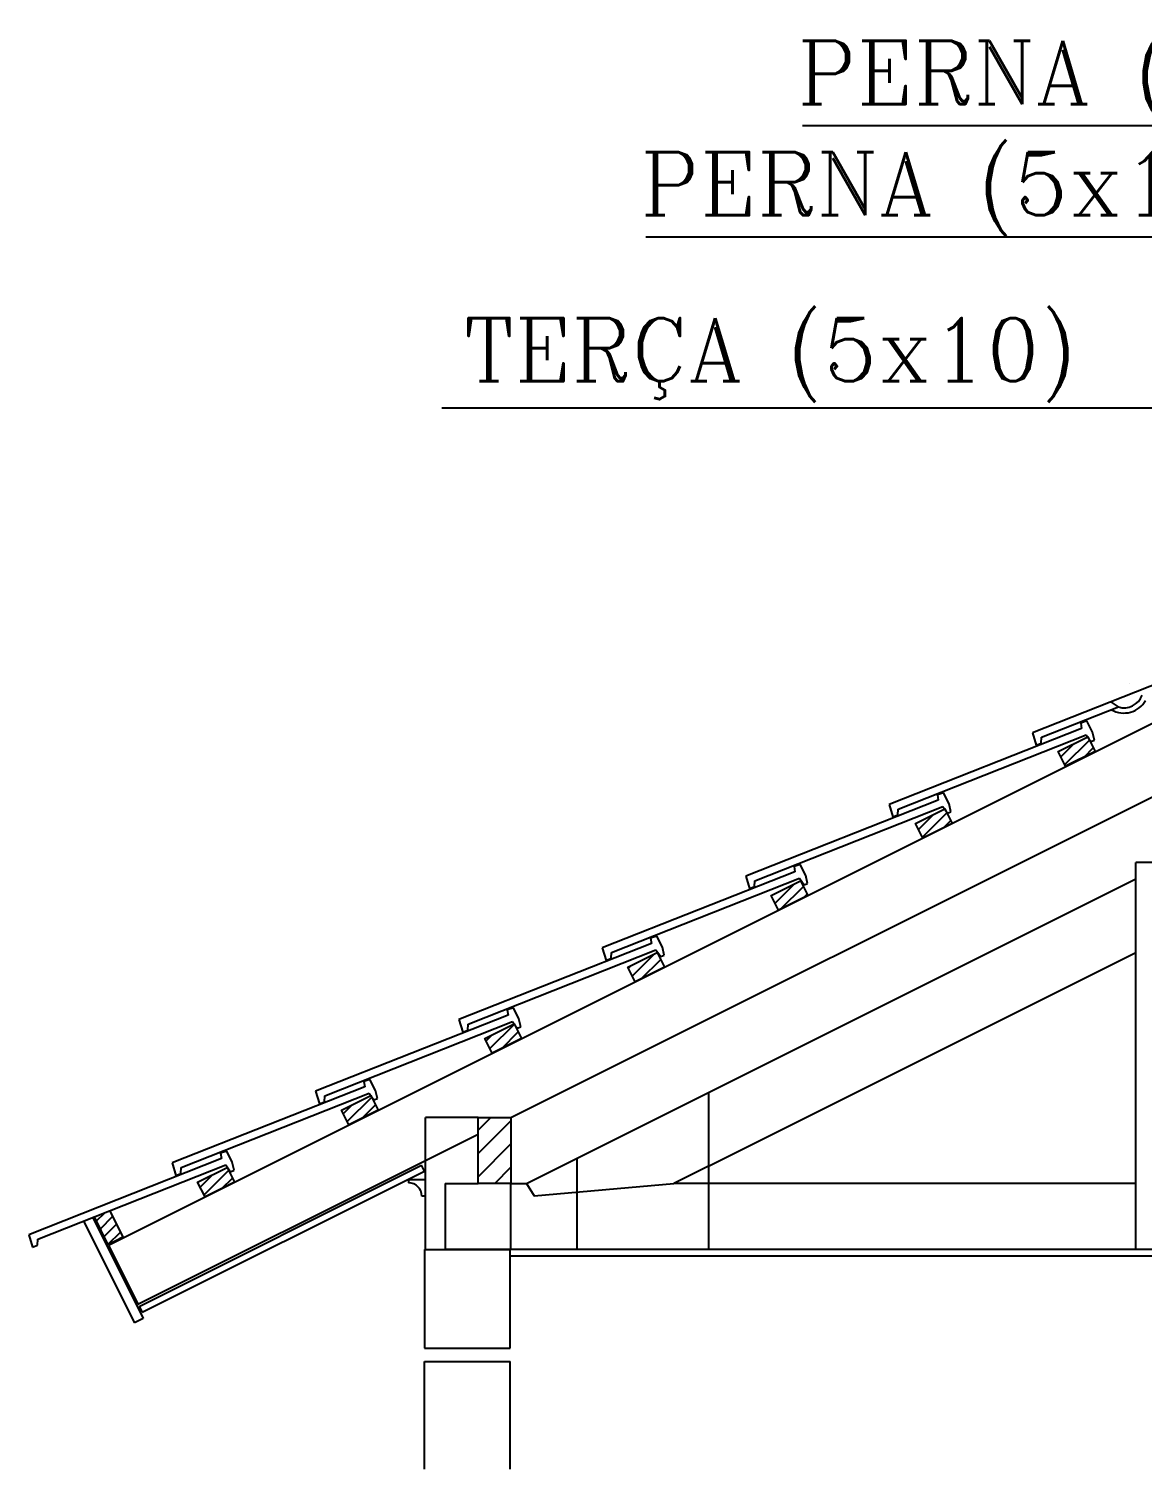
# Model space of a CAD drawing. Extents: x 121.8 to 221.5, y 86.6 to 106.4.
# Drawn here: x 200.54 to 202.231, y 95.857 to 98.045 of the extents above; entities that cross this region are included whole.
import ezdxf

# ---------------------------------------------------------------- set-up
doc = ezdxf.new("R2010")
doc.units = 0
doc.header["$LTSCALE"] = 15
doc.layers.get('0').update_dxf_attribs({"linetype": 'CONTINUOUS'})
for name, color, linetype in [('CONCRETO', 5, 'CONTINUOUS'), ('CORTE', 244, 'CONTINUOUS'), ('PAREDE', 7, 'CONTINUOUS'), ('PISO', 30, 'CONTINUOUS'), ('TEXTO', 1, 'CONTINUOUS'), ('VISTAL', 30, 'CONTINUOUS'), ('VISTAP', 244, 'CONTINUOUS')]:
    doc.layers.add(name, color=color, linetype=linetype)
doc.styles.add('ROMANC', font='ROMANC.SHX')

# ---------------------------------------------------------------- blocks, each defined once
blk = doc.blocks.new('*X44')
at = {"color": 0}
blk.add_line((211.737, 94.4456), (211.737, 94.4456), dxfattribs=at)
blk = doc.blocks.new('*X45')
at = {"color": 0}
for p, q in [((211.7429, 94.4338), (211.7723, 94.4633)), ((211.7518, 94.4251), (211.786, 94.4593)), ((211.737, 94.4456), (211.737, 94.4456)), ((211.7871, 94.4428), (211.7919, 94.4475))]:
    blk.add_line(p, q, dxfattribs=at)
blk = doc.blocks.new('*X49')
at = {"color": 0}
for p, q in [((211.3097, 94.2129), (211.347, 94.2501)), ((211.3279, 94.2133), (211.3529, 94.2383)), ((211.3039, 94.2247), (211.3131, 94.2339)), ((211.0929, 94.1021), (211.1302, 94.1394)), ((211.087, 94.1139), (211.101, 94.1278)), ((211.1158, 94.1073), (211.1361, 94.1276)), ((210.8696, 94.0025), (210.8885, 94.0214)), ((210.8755, 93.9907), (210.9127, 94.028)), ((210.9033, 94.0009), (210.9186, 94.0162)), ((210.7121, 93.9511), (210.7247, 93.9637)), ((210.718, 93.9393), (210.7366, 93.9579)), ((210.7238, 93.9275), (210.7425, 93.9461)), ((210.7297, 93.9157), (210.7484, 93.9343))]:
    blk.add_line(p, q, dxfattribs=at)
blk = doc.blocks.new('*X50')
at = {"color": 0}
for p, q in [((211.2917, 94.0888), (211.3111, 94.1082)), ((211.2917, 94.0534), (211.3417, 94.1034)), ((211.2917, 94.0181), (211.3417, 94.0681)), ((211.3172, 94.0082), (211.3417, 94.0327))]:
    blk.add_line(p, q, dxfattribs=at)
blk = doc.blocks.new('*X51')
at = {"color": 0}
for p, q in [((212.1772, 94.6561), (212.1979, 94.6767)), ((212.1831, 94.6443), (212.2204, 94.6816)), ((212.2127, 94.6562), (212.2263, 94.6698)), ((211.9608, 94.5457), (211.9837, 94.5687)), ((211.9667, 94.5339), (212.004, 94.5712)), ((211.9991, 94.5487), (212.0098, 94.5594)), ((211.526, 94.3231), (211.5602, 94.3573)), ((211.5397, 94.319), (211.5692, 94.3485)), ((211.5201, 94.3349), (211.5248, 94.3396)), ((211.575, 94.3367), (211.5751, 94.3368))]:
    blk.add_line(p, q, dxfattribs=at)

msp = doc.modelspace()

# ---------------------------------------------------------------- linework, layer by layer
at = {"layer": 'CONCRETO', "color": 5}
for p, q in [((201.1415, 96.1911), (201.1415, 96.0411)), ((201.2715, 96.0411), (201.2715, 96.1911)), ((201.1415, 96.0411), (201.2715, 96.0411))]:
    msp.add_line(p, q, dxfattribs=at)
at = {"layer": 'CONCRETO', "color": 5, "linetype": 'CONTINUOUS'}
msp.add_line((201.1415, 96.1911), (201.2715, 96.1911), dxfattribs=at)
at = {"layer": 'CORTE', "color": 30, "linetype": 'CONTINUOUS'}
msp.add_line((202.2124, 97.0515), (202.2124, 97.0514), dxfattribs=at)
for radius, start, end in [(0.0377, 239.8473, 330.3097), (0.0297, 253.4346, 338.9483)]:
    msp.add_arc((202.2038, 97.0437), radius, start, end, dxfattribs=at)
at = {"layer": 'PAREDE', "color": 6, "linetype": 'CONTINUOUS'}
for p, q in [((201.2226, 96.3915), (201.1426, 96.3915)), ((201.1426, 96.2915), (201.1426, 96.3915)), ((201.1426, 96.1915), (201.1426, 96.2915)), ((201.2726, 96.1915), (201.2726, 96.2915))]:
    msp.add_line(p, q, dxfattribs=at)
at = {"layer": 'PAREDE', "color": 6}
for p, q in [((201.1415, 95.8574), (201.1415, 96.0211)), ((201.1415, 96.0211), (201.2715, 96.0211)), ((201.2715, 95.8574), (201.2715, 96.0211))]:
    msp.add_line(p, q, dxfattribs=at)
at = {"layer": 'PISO', "color": 30, "linetype": 'CONTINUOUS'}
msp.add_line((202.1953, 97.0152), (202.1846, 97.0223), dxfattribs=at)
at = {"layer": 'TEXTO', "color": 30, "linetype": 'CONTINUOUS'}
for p, q in [((202.8119, 97.8978), (201.7157, 97.8978)), ((202.5737, 97.729), (201.4776, 97.729)), ((202.2747, 97.4691), (201.1676, 97.4691))]:
    msp.add_line(p, q, dxfattribs=at)
at = {"layer": 'VISTAL', "color": 30, "linetype": 'CONTINUOUS'}
for p, q in [((200.6614, 96.1976), (202.2843, 97.0091)), ((201.2726, 96.3915), (202.2472, 96.8787)), ((202.2218, 96.1915), (202.2218, 96.7789)), ((201.2962, 96.2915), (202.2218, 96.7542)), ((201.5726, 96.3179), (202.2218, 96.6424)), ((201.5726, 96.4297), (201.5726, 96.1915)), ((200.7061, 96.1082), (201.1426, 96.3265)), ((201.3726, 96.3297), (201.3726, 96.1915)), ((201.2726, 96.2915), (201.2226, 96.2915)), ((202.2218, 96.2915), (201.5726, 96.2915)), ((200.6614, 96.1976), (200.7061, 96.1082))]:
    msp.add_line(p, q, dxfattribs=at)
at = {"layer": 'VISTAL', "color": 30, "linetype": 'CONTINUOUS', "ltscale": 0.1}
for p, q in [((201.1426, 96.3265), (201.2226, 96.3665)), ((201.5726, 96.3179), (201.5198, 96.2915)), ((201.1726, 96.2915), (201.1726, 96.1915)), ((201.1726, 96.2915), (201.2226, 96.2915)), ((201.3081, 96.2726), (201.5198, 96.2915)), ((201.1726, 96.1915), (201.2726, 96.1915))]:
    msp.add_line(p, q, dxfattribs=at)
at = {"layer": 'VISTAP', "color": 30, "linetype": 'CONTINUOUS'}
for p, q in [((202.2907, 97.0651), (202.0648, 96.9759)), ((202.0787, 96.9691), (202.1953, 97.0152)), ((202.1395, 96.9826), (201.847, 96.867)), ((201.8609, 96.8602), (202.1463, 96.9731)), ((202.0648, 96.9759), (202.0706, 96.957)), ((202.1475, 96.9939), (202.1382, 96.9906)), ((202.1382, 96.9906), (202.1395, 96.9826)), ((202.1463, 96.9731), (202.1535, 96.9627)), ((202.156, 96.9769), (202.1475, 96.9939)), ((202.1588, 96.9647), (202.156, 96.9769)), ((202.0706, 96.957), (202.0782, 96.9601)), ((202.0782, 96.9601), (202.0787, 96.9691)), ((202.1535, 96.9627), (202.1588, 96.9647)), ((201.9297, 96.885), (201.9204, 96.8817)), ((201.9382, 96.868), (201.9297, 96.885)), ((201.9217, 96.8737), (201.6292, 96.7581)), ((201.6431, 96.7513), (201.9285, 96.8642)), ((201.847, 96.867), (201.8528, 96.8481)), ((201.9204, 96.8817), (201.9217, 96.8737)), ((201.9285, 96.8642), (201.9357, 96.8538)), ((201.941, 96.8559), (201.9382, 96.868)), ((201.8528, 96.8481), (201.8604, 96.8512)), ((201.8604, 96.8512), (201.8609, 96.8602)), ((201.9357, 96.8538), (201.941, 96.8559)), ((201.7119, 96.7761), (201.7026, 96.7728)), ((201.7204, 96.7591), (201.7119, 96.7761)), ((202.3218, 96.7789), (202.2218, 96.7789)), ((201.7039, 96.7648), (201.4114, 96.6492)), ((201.4253, 96.6424), (201.7107, 96.7553)), ((201.6292, 96.7581), (201.635, 96.7392)), ((201.7026, 96.7728), (201.7039, 96.7648)), ((201.7107, 96.7553), (201.7179, 96.7449)), ((201.7232, 96.747), (201.7204, 96.7591)), ((201.635, 96.7392), (201.6426, 96.7423)), ((201.6426, 96.7423), (201.6431, 96.7513)), ((201.7179, 96.7449), (201.7232, 96.747)), ((201.4941, 96.6672), (201.4848, 96.6639)), ((201.5026, 96.6502), (201.4941, 96.6672)), ((201.4861, 96.6559), (201.1936, 96.5403)), ((201.2075, 96.5335), (201.4929, 96.6464)), ((201.4114, 96.6492), (201.4172, 96.6303)), ((201.4848, 96.6639), (201.4861, 96.6559)), ((201.4929, 96.6464), (201.5001, 96.636)), ((201.5054, 96.6381), (201.5026, 96.6502)), ((201.4172, 96.6303), (201.4248, 96.6334)), ((201.4248, 96.6334), (201.4253, 96.6424)), ((201.5001, 96.636), (201.5054, 96.6381)), ((201.2763, 96.5583), (201.267, 96.555)), ((201.2848, 96.5413), (201.2763, 96.5583)), ((201.2683, 96.547), (200.9758, 96.4314)), ((200.9897, 96.4246), (201.2752, 96.5375)), ((201.1936, 96.5403), (201.1994, 96.5214)), ((201.267, 96.555), (201.2683, 96.547)), ((201.2752, 96.5375), (201.2823, 96.5271)), ((201.2876, 96.5292), (201.2848, 96.5413)), ((201.1994, 96.5214), (201.207, 96.5245)), ((201.207, 96.5245), (201.2075, 96.5335)), ((201.2823, 96.5271), (201.2876, 96.5292)), ((201.0585, 96.4494), (201.0492, 96.4461)), ((201.0671, 96.4324), (201.0585, 96.4494)), ((201.0505, 96.4381), (200.758, 96.3225)), ((200.7719, 96.3158), (201.0574, 96.4286)), ((200.9758, 96.4314), (200.9816, 96.4125)), ((201.0492, 96.4461), (201.0505, 96.4381)), ((201.0574, 96.4286), (201.0645, 96.4182)), ((201.0698, 96.4203), (201.0671, 96.4324)), ((200.9816, 96.4125), (200.9892, 96.4156)), ((200.9892, 96.4156), (200.9897, 96.4246)), ((201.0645, 96.4182), (201.0698, 96.4203)), ((200.8408, 96.3405), (200.8314, 96.3372)), ((200.8493, 96.3235), (200.8408, 96.3405)), ((200.8327, 96.3292), (200.5402, 96.2136)), ((200.5541, 96.2069), (200.8396, 96.3197)), ((200.7079, 96.1046), (201.1368, 96.3191)), ((200.758, 96.3225), (200.7638, 96.3036)), ((200.8314, 96.3372), (200.8327, 96.3292)), ((200.8396, 96.3197), (200.8467, 96.3093)), ((200.852, 96.3114), (200.8493, 96.3235)), ((201.1412, 96.31), (201.1368, 96.3191)), ((200.7124, 96.0957), (201.1412, 96.31)), ((200.7638, 96.3036), (200.7714, 96.3067)), ((200.7714, 96.3067), (200.7719, 96.3158)), ((200.8467, 96.3093), (200.852, 96.3114)), ((201.1172, 96.2973), (201.1172, 96.2923)), ((201.1172, 96.2973), (201.1422, 96.2973)), ((201.1422, 96.2973), (201.1422, 96.2723)), ((201.1422, 96.2723), (201.1372, 96.2723)), ((201.2726, 96.2915), (201.2962, 96.2915)), ((200.6233, 96.2342), (200.7006, 96.0796)), ((200.6373, 96.2397), (200.714, 96.0863)), ((200.6609, 96.1984), (200.6398, 96.2407)), ((200.6631, 96.2499), (200.6833, 96.2096)), ((200.6725, 96.2312), (200.6833, 96.2096)), ((200.5402, 96.2136), (200.546, 96.1947)), ((200.5536, 96.1978), (200.5541, 96.2069)), ((200.6609, 96.1984), (200.6502, 96.22)), ((200.6833, 96.2096), (200.6609, 96.1984)), ((200.6833, 96.2096), (200.6609, 96.1984)), ((200.546, 96.1947), (200.5536, 96.1978)), ((201.2726, 96.1915), (203.8826, 96.1915)), ((201.2726, 96.1815), (203.8826, 96.1815)), ((200.7079, 96.1046), (200.7124, 96.0957)), ((200.714, 96.0863), (200.7006, 96.0796))]:
    msp.add_line(p, q, dxfattribs=at)
at = {"layer": 'VISTAP', "linetype": 'CONTINUOUS'}
for p, q in [((201.2226, 96.3915), (201.2726, 96.3915)), ((201.2226, 96.2915), (201.2226, 96.3915)), ((201.2726, 96.3915), (201.2726, 96.2915))]:
    msp.add_line(p, q, dxfattribs=at)
at = {"layer": 'VISTAP', "color": 30, "linetype": 'CONTINUOUS', "ltscale": 0.1}
for p, q in [((201.2962, 96.2915), (201.3081, 96.2726)), ((201.5726, 96.2915), (201.5198, 96.2915))]:
    msp.add_line(p, q, dxfattribs=at)
at = {"layer": 'VISTAP', "color": 30, "linetype": 'CONTINUOUS'}
for points in [[(202.1152, 96.9253), (202.104, 96.9476), (202.1487, 96.97), (202.1599, 96.9476)], [(201.8983, 96.8158), (201.8871, 96.8382), (201.9318, 96.8605), (201.943, 96.8382)], [(201.6791, 96.7066), (201.6679, 96.7289), (201.7126, 96.7513), (201.7238, 96.7289)], [(201.4613, 96.5977), (201.4501, 96.62), (201.4948, 96.6424), (201.506, 96.62)], [(201.2441, 96.4893), (201.2329, 96.5116), (201.2776, 96.534), (201.2888, 96.5116)], [(201.0263, 96.3804), (201.0151, 96.4027), (201.0598, 96.4251), (201.071, 96.4027)], [(200.8079, 96.271), (200.7967, 96.2934), (200.8414, 96.3157), (200.8526, 96.2934)]]:
    msp.add_lwpolyline(points, close=True, dxfattribs=at)
msp.add_arc((201.1172, 96.2723), 0.0201, 0, 90, dxfattribs=at)

# ---------------------------------------------------------------- block references
at = {"layer": 'PISO', "color": 30, "linetype": 'CONTINUOUS'}
for name in ['*X51', '*X45', '*X49']:
    msp.add_blockref(name, (-10.0691, 2.2833), dxfattribs=at)
at = {"layer": 'PISO', "color": 244, "linetype": 'CONTINUOUS'}
msp.add_blockref('*X44', (-10.0691, 2.2833), dxfattribs=at)
at = {"layer": 'VISTAP', "color": 30, "linetype": 'CONTINUOUS'}
msp.add_blockref('*X50', (-10.0691, 2.2833), dxfattribs=at)

# ---------------------------------------------------------------- texts
at = {"layer": 'TEXTO', "color": 244, "linetype": 'CONTINUOUS', "style": 'ROMANC'}
for s, p in [('PERNA (5x10)', (201.7075, 97.9311)), ('PERNA (5x10)', (201.4694, 97.7622)), ('TERÇA (5x10)', (201.2, 97.51))]:
    msp.add_text(s, height=0.096, dxfattribs=at).set_placement(p)

doc.saveas('drawing.dxf')
